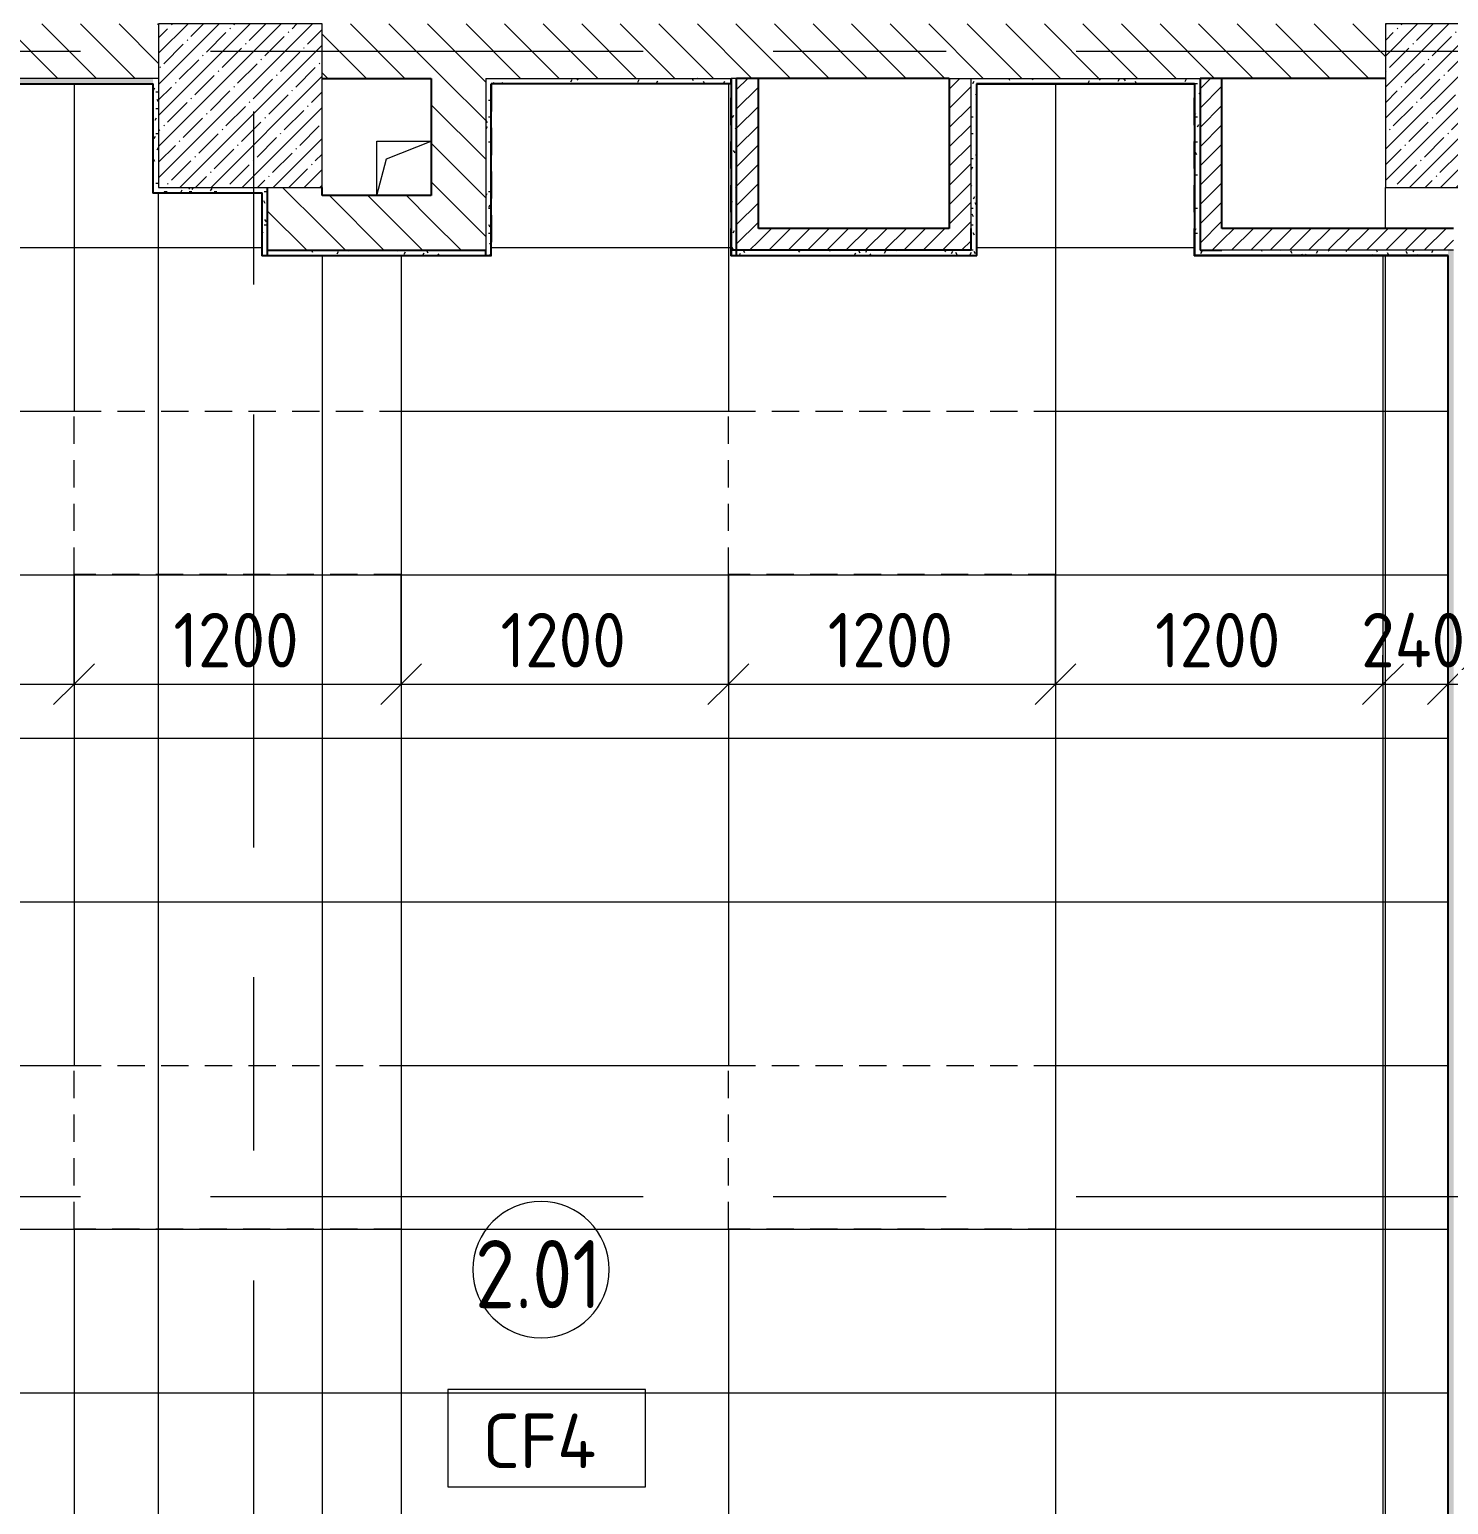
# Model space of a CAD drawing. Header units: millimetres. Extents: x -2911 to 191903, y -8553 to 29000.
# Drawn here: x 7187 to 12391, y 2470 to 7879 of the extents above; entities that cross this region are included whole.
import ezdxf

# ---------------------------------------------------------------- set-up
doc = ezdxf.new("R2010")
doc.units = ezdxf.units.MM
doc.linetypes.add('200_ШТРИХ__ш1_п0_6_', pattern=[160, 100, -60])
doc.linetypes.add('Осевая', pattern=[3175, 635, -476.25, 1587.5, -476.25])
for name, color, linetype, lineweight in [('0-1', 7, 'Continuous', 9), ('A-ANNO-DIMS', 7, 'Continuous', 9), ('A-ANNO-DIMS-100', 7, 'Continuous', 9), ('A-AREA-IDEN', 7, 'Continuous', 9), ('A-CLNG-IDEN', 7, 'Continuous', 9), ('A-DETL-MBND', 7, '200_ШТРИХ__ш1_п0_6_', 9), ('A-FLOR', 7, 'Continuous', 9), ('A-WALL', 7, 'Continuous', 9), ('I-WALL', 7, 'Continuous', 9), ('S-COLS', 7, 'Continuous', 9), ('Оси-2', 7, 'Осевая', 9)]:
    doc.layers.add(name, color=color, linetype=linetype, lineweight=lineweight)
doc.layers.add('A-WALL-1', color=7, linetype='Continuous', lineweight=25, true_color=0x3c3c3c)
doc.layers.add('A-WALL-FNSH-2', color=7, linetype='Continuous', lineweight=13, true_color=0x3c3c3c)
doc.styles.add('GOST Common', font='GOST_Common.ttf', dxfattribs={"width": 0.9, "height": 250})
doc.styles.add('GOST Common_1', font='GOST_Common.ttf', dxfattribs={"height": 200})
doc.styles.add('ISOCPEUR_1', font='isocpeur.ttf', dxfattribs={"width": 0.9, "height": 200})
doc.dimstyles.new('ISO-2_0_0_9К_Средний_округл2', dxfattribs={"dimscale": 304.8, "dimtxt": 199.196235, "dimasz": 0.492126, "dimexe": 0.393701, "dimexo": 0, "dimgap": 0, "dimtad": 1, "dimdec": 0, "dimrnd": 10, "dimzin": 0, "dimdsep": 46, "dimtxsty": 'ISOCPEUR_1', "dimblk1": 'OBLIQUE', "dimblk2": 'OBLIQUE', "dimsah": 1, "dimcen": 0.09, "dimdle": 0.393701, "dimazin": 0, "dimtfac": 1, "dimtdec": 4, "dimtix": 1, "dimtmove": 0, "dimatfit": 3, "dimfxl": 1, "dimtvp": 1, "dimtolj": 1, "dimtzin": 0, "dimarcsym": 2})
pattern_1 = [(135, (0, 0), (-70.7107, -70.7107), [])]
pattern_2 = [(45, (0, 0), (-35.35534, 35.35534), [])]
pattern_3 = [(0, (0, 0), (121.92, 30.48), [10.058, -81.382, 10.058, -81.382, -487.68]), (0, (0, 0), (121.92, 30.48), [-182.88, 10.058, -172.822, 10.058, -81.382, -213.36]), (0, (0, 0), (121.92, 30.48), [-457.2, 10.058, -50.902, 10.058, -142.342]), (120, (45.72, 15.24), (-87.356454, 90.34582), [10.058, -81.382, 10.058, -81.382, -487.68]), (120, (45.72, 15.24), (-87.356454, 90.34582), [-182.88, 10.058, -172.822, 10.058, -81.382, -213.36]), (120, (45.72, 15.24), (-87.356454, 90.34582), [-457.2, 10.058, -50.902, 10.058, -142.342]), (240, (60.96, 76.2), (-34.563546, -120.82582), [10.058, -81.382, 10.058, -81.382, -487.68]), (240, (60.96, 76.2), (-34.563546, -120.82582), [-182.88, 10.058, -172.822, 10.058, -81.382, -213.36]), (240, (60.96, 76.2), (-34.563546, -120.82582), [-457.2, 10.058, -50.902, 10.058, -142.342])]
pattern_4 = [(180, (2551, 3479.5), (-7e-14, -600), []), (270, (2551, 3479.5), (1200, 7e-14), [])]

# ---------------------------------------------------------------- blocks, each defined once
blk = doc.blocks.new('BSC_Колонна _Прямоугольная - 600х600-V25-План потолков с обозначением видов отделки и геометрии 2 этажа в осях 1-12')
at = {"layer": 'S-COLS'}
h = blk.add_hatch(dxfattribs=at)
h.set_pattern_fill('FP_30', color=256, style=0, pattern_type=2)
h.set_pattern_definition([(45, (-7960, -7600), (-57.0246, 57.0246), []), (45, (-7902.975, -7600), (-57.0246, 57.0246), [100.806, -20.161, 3.353, -16.808])])
h.paths.add_polyline_path([(-300, -300), (300, -300), (300, 300), (-300, 300), (-300, 167.3)])
for p, q in [((300, 300), (-300, 300)), ((-300, 300), (-300, -300)), ((300, -300), (300, 300)), ((-300, -300), (300, -300))]:
    blk.add_line(p, q, dxfattribs=at)
blk = doc.blocks.new('BSC_Колонна _Прямоугольная - 600х600-20441433-План потолков с обозначением видов отделки и геометрии 2 этажа в осях 1-12')
at = {"layer": 'S-COLS'}
h = blk.add_hatch(dxfattribs=at)
h.set_pattern_fill('FP_34', color=256, style=0, pattern_type=2)
h.set_pattern_definition([(45, (-12460, -7600), (-57.02463, 57.02463), []), (45, (-12402.975, -7600), (-57.02463, 57.02463), [100.806, -20.161, 3.353, -16.808])])
h.paths.add_polyline_path([(-300, -300), (300, -300), (300, 300), (-300, 300), (-300, 167.3)])
for p, q in [((300, 300), (-300, 300)), ((-300, 300), (-300, -300)), ((300, -300), (300, 300)), ((-300, -300), (300, -300))]:
    blk.add_line(p, q, dxfattribs=at)
blk = doc.blocks.new('Марка_Помещения - Номер-25198446-План потолков с обозначением видов отделки и геометрии 2 этажа в осях 1-12')
at = {"layer": 'A-AREA-IDEN'}
for start, end in [(360, 180), (180, 360)]:
    blk.add_arc((0, 0), 2.5, start, end, dxfattribs=at)
blk = doc.blocks.new('М_потолков - Марка_ Имя типа-25382930-План потолков с обозначением видов отделки и геометрии 2 этажа в осях 1-12')
at = {"layer": 'A-CLNG-IDEN'}
for p, q in [((3.625, 1.984375), (-3.625, 1.984375)), ((-3.625, 1.984375), (-3.625, -1.59375)), ((3.625, -1.59375), (3.625, 1.984375)), ((-3.625, -1.59375), (3.625, -1.59375))]:
    blk.add_line(p, q, dxfattribs=at)
blk = doc.blocks.new('DIMBLOCK54-План потолков с обозначением видов отделки и геометрии 2 этажа в осях 1-12')
at = {"layer": 'A-ANNO-DIMS-100'}
for p, q in [((6149.9, 5880.3), (6149.9, 5358.7)), ((6149.9, 5478.7), (6149.9, 5880.3)), ((7349.9, 5880.3), (7349.9, 5358.7)), ((7349.9, 5478.7), (7349.9, 5880.3)), ((6149.9, 5478.7), (7349.9, 5478.7))]:
    blk.add_line(p, q, dxfattribs=at)
at = {"layer": 'A-ANNO-DIMS-100', "lineweight": 20}
for p, q in [((6149.9, 5478.7), (6224.9, 5553.7)), ((7349.9, 5478.7), (7424.9, 5553.7)), ((6149.9, 5478.7), (6074.9, 5403.7)), ((7349.9, 5478.7), (7274.9, 5403.7))]:
    blk.add_line(p, q, dxfattribs=at)
at = {"layer": 'A-ANNO-DIMS-100', "color": 0, "insert": (6514.3, 5740), "char_height": 200, "width": 565.411, "attachment_point": 1, "line_spacing_factor": 1.149209, "style": 'ISOCPEUR_1'}
blk.add_mtext('1200', dxfattribs=at)
blk = doc.blocks.new('_Oblique')
at = {"color": 0, "linetype": 'ByBlock', "lineweight": -2}
blk.add_line((-0.5, -0.5), (0.5, 0.5), dxfattribs=at)
blk = doc.blocks.new('DIMBLOCK55-План потолков с обозначением видов отделки и геометрии 2 этажа в осях 1-12')
at = {"layer": 'A-ANNO-DIMS-100'}
for p, q in [((7349.9, 5880.3), (7349.9, 5358.7)), ((7349.9, 5478.7), (7349.9, 5880.3)), ((8549.9, 5880.3), (8549.9, 5358.7)), ((8549.9, 5478.7), (8549.9, 5880.3)), ((7349.9, 5478.7), (8549.9, 5478.7))]:
    blk.add_line(p, q, dxfattribs=at)
at = {"layer": 'A-ANNO-DIMS-100', "lineweight": 20}
for p, q in [((7349.9, 5478.7), (7424.9, 5553.7)), ((8549.9, 5478.7), (8624.9, 5553.7)), ((7349.9, 5478.7), (7274.9, 5403.7)), ((8549.9, 5478.7), (8474.9, 5403.7))]:
    blk.add_line(p, q, dxfattribs=at)
at = {"layer": 'A-ANNO-DIMS-100', "color": 0, "insert": (7714.3, 5740), "char_height": 200, "width": 565.411, "attachment_point": 1, "line_spacing_factor": 1.149209, "style": 'ISOCPEUR_1'}
blk.add_mtext('1200', dxfattribs=at)
blk = doc.blocks.new('DIMBLOCK56-План потолков с обозначением видов отделки и геометрии 2 этажа в осях 1-12')
at = {"layer": 'A-ANNO-DIMS-100'}
for p, q in [((8549.9, 5880.3), (8549.9, 5358.7)), ((8549.9, 5478.7), (8549.9, 5880.3)), ((9749.9, 5880.3), (9749.9, 5358.7)), ((9749.9, 5478.7), (9749.9, 5880.3)), ((8549.9, 5478.7), (9749.9, 5478.7))]:
    blk.add_line(p, q, dxfattribs=at)
at = {"layer": 'A-ANNO-DIMS-100', "lineweight": 20}
for p, q in [((8549.9, 5478.7), (8624.9, 5553.7)), ((9749.9, 5478.7), (9824.9, 5553.7)), ((8549.9, 5478.7), (8474.9, 5403.7)), ((9749.9, 5478.7), (9674.9, 5403.7))]:
    blk.add_line(p, q, dxfattribs=at)
at = {"layer": 'A-ANNO-DIMS-100', "color": 0, "insert": (8914.3, 5740), "char_height": 200, "width": 565.411, "attachment_point": 1, "line_spacing_factor": 1.149209, "style": 'ISOCPEUR_1'}
blk.add_mtext('1200', dxfattribs=at)
blk = doc.blocks.new('DIMBLOCK57-План потолков с обозначением видов отделки и геометрии 2 этажа в осях 1-12')
at = {"layer": 'A-ANNO-DIMS-100'}
for p, q in [((9749.9, 5880.3), (9749.9, 5358.7)), ((9749.9, 5478.7), (9749.9, 5880.3)), ((10949.9, 5880.3), (10949.9, 5358.7)), ((10949.9, 5478.7), (10949.9, 5880.3)), ((9749.9, 5478.7), (10949.9, 5478.7))]:
    blk.add_line(p, q, dxfattribs=at)
at = {"layer": 'A-ANNO-DIMS-100', "lineweight": 20}
for p, q in [((9749.9, 5478.7), (9824.9, 5553.7)), ((10949.9, 5478.7), (11024.9, 5553.7)), ((9749.9, 5478.7), (9674.9, 5403.7)), ((10949.9, 5478.7), (10874.9, 5403.7))]:
    blk.add_line(p, q, dxfattribs=at)
at = {"layer": 'A-ANNO-DIMS-100', "color": 0, "insert": (10114.3, 5740), "char_height": 200, "width": 565.411, "attachment_point": 1, "line_spacing_factor": 1.149209, "style": 'ISOCPEUR_1'}
blk.add_mtext('1200', dxfattribs=at)
blk = doc.blocks.new('DIMBLOCK58-План потолков с обозначением видов отделки и геометрии 2 этажа в осях 1-12')
at = {"layer": 'A-ANNO-DIMS-100'}
for p, q in [((10949.9, 5880.3), (10949.9, 5358.7)), ((10949.9, 5478.7), (10949.9, 5880.3)), ((12151, 5584.8), (12151, 5358.7)), ((12151, 5478.7), (12151, 5584.8)), ((10949.9, 5478.7), (12151, 5478.7))]:
    blk.add_line(p, q, dxfattribs=at)
at = {"layer": 'A-ANNO-DIMS-100', "lineweight": 20}
for p, q in [((10949.9, 5478.7), (11024.9, 5553.7)), ((12151, 5478.7), (12226, 5553.7)), ((10949.9, 5478.7), (10874.9, 5403.7)), ((12151, 5478.7), (12076, 5403.7))]:
    blk.add_line(p, q, dxfattribs=at)
at = {"layer": 'A-ANNO-DIMS-100', "color": 0, "insert": (11314.9, 5740), "char_height": 200, "width": 565.411, "attachment_point": 1, "line_spacing_factor": 1.149209, "style": 'ISOCPEUR_1'}
blk.add_mtext('1200', dxfattribs=at)
blk = doc.blocks.new('DIMBLOCK59-План потолков с обозначением видов отделки и геометрии 2 этажа в осях 1-12')
at = {"layer": 'A-ANNO-DIMS-100'}
for p, q in [((12151, 5584.8), (12151, 5358.7)), ((12151, 5478.7), (12151, 5584.8)), ((12389, 5584.8), (12389, 5358.7)), ((12389, 5478.7), (12389, 5584.8)), ((12151, 5478.7), (12509, 5478.7))]:
    blk.add_line(p, q, dxfattribs=at)
at = {"layer": 'A-ANNO-DIMS-100', "lineweight": 20}
for p, q in [((12151, 5478.7), (12226, 5553.7)), ((12389, 5478.7), (12464, 5553.7)), ((12151, 5478.7), (12076, 5403.7)), ((12389, 5478.7), (12314, 5403.7))]:
    blk.add_line(p, q, dxfattribs=at)
at = {"layer": 'A-ANNO-DIMS-100', "color": 0, "insert": (12070.8, 5740), "char_height": 200, "width": 478.071, "attachment_point": 1, "line_spacing_factor": 1.149209, "style": 'ISOCPEUR_1'}
blk.add_mtext('240', dxfattribs=at)

msp = doc.modelspace()

# ---------------------------------------------------------------- hatches: boundary and pattern name
at = {"layer": 'A-DETL-MBND'}
h = msp.add_hatch(dxfattribs=at)
h.set_pattern_fill('FP_47', color=256, style=0, pattern_type=2)
h.set_pattern_definition(pattern_4)
h.paths.add_polyline_path([(12160, 521), (12160, 7049), (11459, 7049), (11459, 7679), (10661, 7679), (10661, 7049), (9759, 7049), (9759, 7679), (8881, 7679), (8881, 7049), (8260, 7049), (8260, 6480.3), (8549.9, 6480.3), (8549.9, 5880.3), (8260, 5880.3), (8260, 4080.3), (8549.9, 4080.3), (8549.9, 3480.3), (8260, 3480.3), (8260, 1680.3), (8549.9, 1680.3), (8549.9, 1080.3), (8260, 1080.3), (8260, 521), (11856, 521)])
h.paths.add_polyline_path([(5792.1, 521), (7660, 521), (7660, 1080.3), (7349.9, 1080.3), (7349.9, 1680.3), (7660, 1680.3), (7660, 3480.3), (7349.9, 3480.3), (7349.9, 4080.3), (7660, 4080.3), (7660, 5880.3), (7349.9, 5880.3), (7349.9, 6480.3), (7660, 6480.3), (7660, 7279), (7639, 7279), (7639, 7679), (3751, 7679), (3751, 6878.6), (3787.1, 6744.3), (3751, 6744.2), (3751, 6214.7), (3787.4, 6214.8), (3751, 6079.5), (3751, 521), (4579.3, 521)])
h.paths.add_polyline_path([(10643.2, 1080.3), (9749.9, 1080.3), (9749.9, 1680.3), (10949.9, 1680.3), (10949.9, 1080.3)])
h.paths.add_polyline_path([(6149.9, 1080.3), (4949.9, 1080.3), (4949.9, 1680.3), (6149.9, 1680.3)])
h.paths.add_polyline_path([(10949.9, 3480.3), (9749.9, 3480.3), (9749.9, 4080.3), (10949.9, 4080.3), (10949.9, 3845.2)])
h.paths.add_polyline_path([(4949.9, 3480.3), (4951, 4080.3), (6149.9, 4080.3), (6149.9, 3480.3)])
h.paths.add_polyline_path([(10949.9, 5880.3), (9749.9, 5880.3), (9749.9, 6480.3), (10949.9, 6480.3)])
h.paths.add_polyline_path([(6149.9, 5880.3), (4949.9, 5880.3), (4949.9, 6480.3), (6149.9, 6480.3)])
h.paths.add_polyline_path([(4015.8, 6443.4), (4015.7, 6515.9), (4150.1, 6479.5)])
h = msp.add_hatch(dxfattribs=at)
h.set_pattern_fill('FP_47', color=256, style=0, pattern_type=2)
h.set_pattern_definition(pattern_4)
h.paths.add_polyline_path([(12161.9, 521), (12389, 521), (12389, 7049), (12160, 7049), (12160, 521)])
h.paths.add_polyline_path([(8260, 521), (8260, 1080.3), (7660, 1080.3), (7660, 521), (8217.6, 521)])
h.paths.add_polyline_path([(8217.6, 1680.3), (8260, 1680.3), (8260, 3480.3), (7660, 3480.3), (7660, 1680.3), (7764.1, 1680.3)])
h.paths.add_polyline_path([(7660, 4080.3), (8260, 4080.3), (8260, 5880.3), (7660, 5880.3), (7660, 5415.1)])
h.paths.add_polyline_path([(8187.7, 6480.3), (8260, 6480.3), (8260, 7049), (8039, 7049), (8039, 7279), (7660, 7279), (7660, 6480.3)])
at = {"layer": 'I-WALL'}
h = msp.add_hatch(dxfattribs=at)
h.set_pattern_fill('FP_8', color=256, style=0, pattern_type=2)
h.set_pattern_definition(pattern_1)
h.paths.add_polyline_path([(10640, 7700), (12160, 7700), (12160, 7900), (8260, 7900), (8260, 7700), (10560, 7700)])
h.paths.add_polyline_path([(3620, 7700), (7660, 7700), (7660, 7900), (3489, 7900), (3489, 7700)])
h.paths.add_polyline_path([(16660, 7700), (16660, 7900), (12760, 7900), (12760, 7700), (13004, 7700), (13060.1, 7714.4), (13060.2, 7700), (13589.7, 7700), (13589.7, 7715.4), (13647.2, 7700), (16160, 7700)])
h = msp.add_hatch(dxfattribs=at)
h.set_pattern_fill('FP_40', color=256, style=0, pattern_type=2)
h.set_pattern_definition(pattern_3)
h.paths.add_polyline_path([(7639, 7680), (7640, 7680), (7640, 7700), (3730, 7700), (3730, 7680), (7004.8, 7680)])
h = msp.add_hatch(dxfattribs=at)
h.set_pattern_fill('FP_40', color=256, style=0, pattern_type=2)
h.set_pattern_definition(pattern_3)
h.paths.add_polyline_path([(7660, 7300), (7660, 7700), (7640, 7700), (7640, 7300)])
h = msp.add_hatch(dxfattribs=at)
h.set_pattern_fill('FP_8', color=256, style=0, pattern_type=2)
h.set_pattern_definition(pattern_1)
h.paths.add_polyline_path([(8660, 7070), (8860, 7070), (8860, 7700), (8660, 7700), (8660, 7270)])
h = msp.add_hatch(dxfattribs=at)
h.set_pattern_fill('FP_40', color=256, style=0, pattern_type=2)
h.set_pattern_definition(pattern_3)
h.paths.add_polyline_path([(8860, 7680), (9760, 7680), (9760, 7700), (8860, 7700)])
h = msp.add_hatch(dxfattribs=at)
h.set_pattern_fill('FP_40', color=256, style=0, pattern_type=2)
h.set_pattern_definition(pattern_3)
h.paths.add_polyline_path([(9760, 7070), (9780, 7070), (9780, 7700), (9760, 7700), (9760, 7679)])
h = msp.add_hatch(dxfattribs=at)
h.set_pattern_fill('FP_23', color=256, style=0, pattern_type=2)
h.set_pattern_definition(pattern_2)
h.paths.add_polyline_path([(9860, 7070), (9860, 7700), (9780, 7700), (9780, 7070)])
h = msp.add_hatch(dxfattribs=at)
h.set_pattern_fill('FP_23', color=256, style=0, pattern_type=2)
h.set_pattern_definition(pattern_2)
h.paths.add_polyline_path([(10640, 7150), (10640, 7700), (10560, 7700), (10560, 7150)])
h = msp.add_hatch(dxfattribs=at)
h.set_pattern_fill('FP_40', color=256, style=0, pattern_type=2)
h.set_pattern_definition(pattern_3)
h.paths.add_polyline_path([(10640, 7680), (11460, 7680), (11460, 7700), (10640, 7700)])
h = msp.add_hatch(dxfattribs=at)
h.set_pattern_fill('FP_40', color=256, style=0, pattern_type=2)
h.set_pattern_definition(pattern_3)
h.paths.add_polyline_path([(11480, 7070), (11480, 7700), (11460, 7700), (11460, 7070)])
h = msp.add_hatch(dxfattribs=at)
h.set_pattern_fill('FP_23', color=256, style=0, pattern_type=2)
h.set_pattern_definition(pattern_2)
h.paths.add_polyline_path([(11560, 7070), (11560, 7700), (11480, 7700), (11480, 7070)])
h = msp.add_hatch(dxfattribs=at)
h.set_pattern_fill('FP_40', color=256, style=0, pattern_type=2)
h.set_pattern_definition(pattern_3)
h.paths.add_polyline_path([(8880, 7070), (8880, 7680), (8860, 7680), (8860, 7070)])
h = msp.add_hatch(dxfattribs=at)
h.set_pattern_fill('FP_40', color=256, style=0, pattern_type=2)
h.set_pattern_definition(pattern_3)
h.paths.add_polyline_path([(10660, 7050), (10660, 7680), (10640, 7680), (10640, 7050), (10643.2, 7050)])
h = msp.add_hatch(dxfattribs=at)
h.set_pattern_fill('FP_40', color=256, style=0, pattern_type=2)
h.set_pattern_definition(pattern_3)
h.paths.add_polyline_path([(7660, 7280), (8040, 7280), (8040, 7300), (7640, 7300), (7640, 7280)])
h = msp.add_hatch(dxfattribs=at)
h.set_pattern_fill('FP_40', color=256, style=0, pattern_type=2)
h.set_pattern_definition(pattern_3)
h.paths.add_polyline_path([(8040, 7070), (8060, 7070), (8060, 7300), (8040, 7300), (8040, 7279)])
h = msp.add_hatch(dxfattribs=at)
h.set_pattern_fill('FP_8', color=256, style=0, pattern_type=2)
h.set_pattern_definition(pattern_1)
h.paths.add_polyline_path([(8217.6, 7070), (8260, 7070), (8260, 7300), (8060, 7300), (8060, 7070)])
h = msp.add_hatch(dxfattribs=at)
h.set_pattern_fill('FP_8', color=256, style=0, pattern_type=2)
h.set_pattern_definition(pattern_1)
h.paths.add_polyline_path([(8260, 7070), (8660, 7070), (8660, 7270), (8260, 7270)])
h = msp.add_hatch(dxfattribs=at)
h.set_pattern_fill('FP_23', color=256, style=0, pattern_type=2)
h.set_pattern_definition(pattern_2)
h.paths.add_polyline_path([(10640, 7070), (10640, 7150), (9860, 7150), (9860, 7070)])
h = msp.add_hatch(dxfattribs=at)
h.set_pattern_fill('FP_23', color=256, style=0, pattern_type=2)
h.set_pattern_definition(pattern_2)
h.paths.add_polyline_path([(12410, 7070), (12410, 7150), (11560, 7150), (11560, 7070), (12390, 7070)])
h = msp.add_hatch(dxfattribs=at)
h.set_pattern_fill('FP_40', color=256, style=0, pattern_type=2)
h.set_pattern_definition(pattern_3)
h.paths.add_polyline_path([(8217.6, 7050), (8880, 7050), (8880, 7070), (8040, 7070), (8040, 7050)])
h = msp.add_hatch(dxfattribs=at)
h.set_pattern_fill('FP_40', color=256, style=0, pattern_type=2)
h.set_pattern_definition(pattern_3)
h.paths.add_polyline_path([(8060, 7050), (8860, 7050), (8860, 7070), (8060, 7070)])
h = msp.add_hatch(dxfattribs=at)
h.set_pattern_fill('FP_40', color=256, style=0, pattern_type=2)
h.set_pattern_definition(pattern_3)
h.paths.add_polyline_path([(10640, 7050), (10640, 7070), (9760, 7070), (9760, 7050)])
h = msp.add_hatch(dxfattribs=at)
h.set_pattern_fill('FP_40', color=256, style=0, pattern_type=2)
h.set_pattern_definition(pattern_3)
h.paths.add_polyline_path([(10640, 7050), (10640, 7070), (9780, 7070), (9780, 7050)])
h = msp.add_hatch(dxfattribs=at)
h.set_pattern_fill('FP_40', color=256, style=0, pattern_type=2)
h.set_pattern_definition(pattern_3)
h.paths.add_polyline_path([(12389, 7050), (12390, 7050), (12390, 7070), (11460, 7070), (11460, 7050), (11856, 7050)])
h = msp.add_hatch(dxfattribs=at)
h.set_pattern_fill('FP_40', color=256, style=0, pattern_type=2)
h.set_pattern_definition(pattern_3)
h.paths.add_polyline_path([(12410, 500), (12410, 7070), (12390, 7070), (12390, 500)])

# ---------------------------------------------------------------- linework, layer by layer
at = {"layer": '0-1'}
for p, q in [((8496.2, 7405.2), (8660, 7470)), ((8460, 7270), (8496.2, 7405.2))]:
    msp.add_line(p, q, dxfattribs=at)
at = {"layer": 'A-DETL-MBND'}
for p, q in [((7639, 7679), (3751, 7679)), ((7639, 7279), (7639, 7679)), ((9759, 7679), (8881, 7679)), ((8881, 7679), (8881, 7049)), ((9759, 7049), (9759, 7679)), ((11459, 7679), (10661, 7679)), ((10661, 7679), (10661, 7049)), ((11459, 7049), (11459, 7679)), ((8039, 7279), (7639, 7279)), ((8039, 7049), (8039, 7279)), ((8881, 7049), (8039, 7049)), ((10661, 7049), (9759, 7049)), ((12389, 7049), (11459, 7049)), ((12389, 521), (12389, 7049)), ((7349.9, 5880.3), (7349.9, 6480.3)), ((7349.9, 6480.3), (8549.9, 6480.3)), ((8549.9, 6480.3), (8549.9, 5880.3)), ((9749.9, 5880.3), (9749.9, 6480.3)), ((9749.9, 6480.3), (10949.9, 6480.3)), ((10949.9, 6480.3), (10949.9, 5880.3)), ((8549.9, 5880.3), (7349.9, 5880.3)), ((10949.9, 5880.3), (9749.9, 5880.3)), ((7349.9, 3480.3), (7349.9, 4080.3)), ((7349.9, 4080.3), (8549.9, 4080.3)), ((8549.9, 4080.3), (8549.9, 3480.3)), ((9749.9, 3480.3), (9749.9, 4080.3)), ((9749.9, 4080.3), (10949.9, 4080.3)), ((10949.9, 4080.3), (10949.9, 3480.3)), ((8549.9, 3480.3), (7349.9, 3480.3)), ((10949.9, 3480.3), (9749.9, 3480.3))]:
    msp.add_line(p, q, dxfattribs=at)
at = {"layer": 'A-FLOR'}
for p, q in [((8460, 7470), (8660, 7470)), ((8460, 7270), (8460, 7470)), ((7660, 520), (7660, 7280)), ((12160, 7150), (12160, 7300)), ((12160, 7300), (12410, 7300)), ((8260, 7050), (8260, 520)), ((12160, 520), (12160, 7050))]:
    msp.add_line(p, q, dxfattribs=at)
at = {"layer": 'A-WALL'}
for p, q in [((7660, 7700), (3730, 7700)), ((8860, 7700), (9760, 7700)), ((8860, 7700), (8860, 7070)), ((9780, 7700), (9760, 7700)), ((10560, 7700), (11480, 7700)), ((10640, 7150), (10640, 7700)), ((10661, 7679), (10660, 7679)), ((11459, 7679), (11459, 7680)), ((12410, 7070), (11560, 7070))]:
    msp.add_line(p, q, dxfattribs=at)
at = {"layer": 'A-WALL-1'}
for p, q in [((8260, 7700), (8660, 7700)), ((8660, 7700), (8660, 7270)), ((9760, 7700), (9760, 7070)), ((9760, 7680), (9760, 7700)), ((10560, 7700), (9780, 7700)), ((9780, 7050), (9780, 7700)), ((9860, 7150), (9860, 7700)), ((10560, 7700), (10560, 7150)), ((12160, 7700), (11480, 7700)), ((11480, 7700), (11480, 7070)), ((11560, 7150), (11560, 7700)), ((3750, 7680), (7640, 7680)), ((7640, 7280), (7640, 7680)), ((8880, 7050), (8880, 7680)), ((9760, 7680), (8880, 7680)), ((11460, 7680), (10660, 7680)), ((10660, 7680), (10660, 7050)), ((11460, 7680), (11460, 7050)), ((7640, 7280), (8040, 7280)), ((8040, 7050), (8040, 7280)), ((8060, 7050), (8060, 7300)), ((8260, 7270), (8260, 7300)), ((8660, 7270), (8260, 7270)), ((10560, 7150), (9860, 7150)), ((10640, 7070), (10640, 7150)), ((12410, 7150), (11560, 7150)), ((8040, 7050), (8880, 7050)), ((8060, 7070), (8860, 7070)), ((8860, 7050), (8860, 7070)), ((9760, 7070), (9760, 7050)), ((10640, 7070), (9760, 7070)), ((9760, 7050), (10660, 7050)), ((12390, 7050), (11460, 7050)), ((11480, 7070), (11560, 7070)), ((12390, 520), (12390, 7050))]:
    msp.add_line(p, q, dxfattribs=at)
at = {"layer": 'A-WALL-FNSH-2'}
for p, q in [((3751, 7679), (7639, 7679)), ((7639, 7279), (7639, 7680)), ((9760, 7679), (8880, 7679)), ((8881, 7049), (8881, 7679)), ((9759, 7680), (9759, 7049)), ((9760, 7070), (9760, 7680)), ((10661, 7679), (11459, 7679)), ((10661, 7049), (10661, 7679)), ((11459, 7679), (11459, 7049)), ((7639, 7279), (8040, 7279)), ((8039, 7280), (8039, 7049)), ((8039, 7049), (8881, 7049)), ((9759, 7049), (10661, 7049)), ((11459, 7049), (12389, 7049)), ((12389, 7049), (12389, 521))]:
    msp.add_line(p, q, dxfattribs=at)
at = {"layer": 'Оси-2'}
for p, q in [((8010, 593.7), (8010, 24898.1)), ((389, 7800), (35990, 7800)), ((389, 3600), (35990, 3600))]:
    msp.add_line(p, q, dxfattribs=at)

# ---------------------------------------------------------------- block references
at = {"layer": 'A-AREA-IDEN', "xscale": 99.99999999999993, "yscale": 99.99999999999993, "zscale": 99.99999999999993}
msp.add_blockref('Марка_Помещения - Номер-25198446-План потолков с обозначением видов отделки и геометрии 2 этажа в осях 1-12', (9062.8, 3331.6), dxfattribs=at)
at = {"layer": 'A-CLNG-IDEN', "xscale": 99.99999999999993, "yscale": 99.99999999999993, "zscale": 99.99999999999993}
msp.add_blockref('М_потолков - Марка_ Имя типа-25382930-План потолков с обозначением видов отделки и геометрии 2 этажа в осях 1-12', (9083.8, 2694), dxfattribs=at)
at = {"layer": 'S-COLS'}
for name, p in [('BSC_Колонна _Прямоугольная - 600х600-V25-План потолков с обозначением видов отделки и геометрии 2 этажа в осях 1-12', (7960, 7600)), ('BSC_Колонна _Прямоугольная - 600х600-20441433-План потолков с обозначением видов отделки и геометрии 2 этажа в осях 1-12', (12460, 7600))]:
    msp.add_blockref(name, p, dxfattribs=at)

# ---------------------------------------------------------------- texts
at = {"layer": 'A-AREA-IDEN', "insert": (8820.9, 3440.2), "char_height": 250, "width": 606.076, "attachment_point": 1, "style": 'GOST Common'}
msp.add_mtext('2.01', dxfattribs=at)
at = {"layer": 'A-CLNG-IDEN', "insert": (8848, 2803.7), "char_height": 200, "width": 553.164, "attachment_point": 1, "style": 'GOST Common_1'}
msp.add_mtext('CF4', dxfattribs=at)

# ---------------------------------------------------------------- dimensions: what is measured, and where the dimension line sits
at = {"layer": 'A-ANNO-DIMS'}
for base, p1, p2, override, picture, middle in [((7349.9, 5478.7), (6149.9, 5880.3), (7349.9, 5880.3), {"dimpost": '<>', "dimfxl": 1200}, 'DIMBLOCK54-План потолков с обозначением видов отделки и геометрии 2 этажа в осях 1-12', (6749.9, 5578.7)), ((8549.9, 5478.7), (7349.9, 5880.3), (8549.9, 5880.3), {"dimpost": '<>', "dimfxl": 1200}, 'DIMBLOCK55-План потолков с обозначением видов отделки и геометрии 2 этажа в осях 1-12', (7949.9, 5578.7)), ((9749.9, 5478.7), (8549.9, 5880.3), (9749.9, 5880.3), {"dimpost": '<>', "dimfxl": 1200}, 'DIMBLOCK56-План потолков с обозначением видов отделки и геометрии 2 этажа в осях 1-12', (9149.9, 5578.7)), ((10949.9, 5478.7), (9749.9, 5880.3), (10949.9, 5880.3), {"dimpost": '<>', "dimfxl": 1200}, 'DIMBLOCK57-План потолков с обозначением видов отделки и геометрии 2 этажа в осях 1-12', (10349.9, 5578.7)), ((12151, 5478.7), (10949.9, 5880.3), (12151, 5584.8), {"dimpost": '<>', "dimfxl": 1236.918375}, 'DIMBLOCK58-План потолков с обозначением видов отделки и геометрии 2 этажа в осях 1-12', (11550.5, 5578.7)), ((12389, 5478.7), (12151, 5584.8), (12389, 5584.8), {"dimpost": '<>', "dimfxl": 237.999984}, 'DIMBLOCK59-План потолков с обозначением видов отделки и геометрии 2 этажа в осях 1-12', (12270, 5578.7))]:
    dim = msp.add_linear_dim(base=base, p1=p1, p2=p2, dimstyle='ISO-2_0_0_9К_Средний_округл2', override=override, dxfattribs=at)
    dim.commit()
    dim.dimension.update_dxf_attribs({"geometry": picture, "text_midpoint": middle})

doc.saveas('drawing.dxf')
